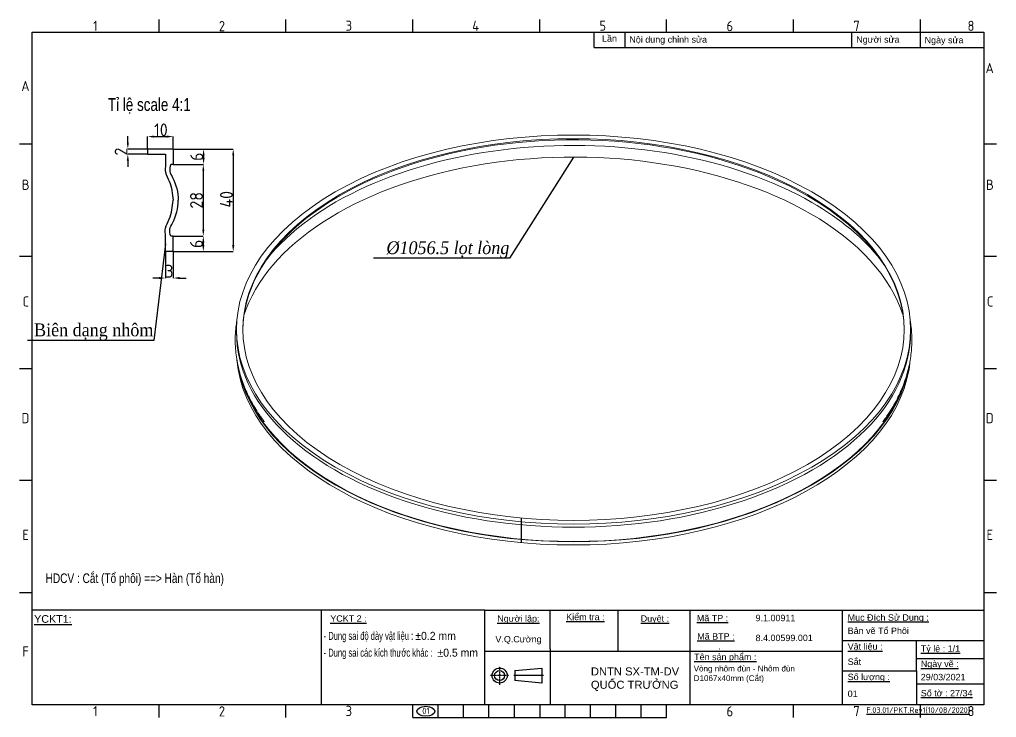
# Model space of a CAD drawing. Header units: millimetres. Extents: x -205945 to -46279, y 28253 to 108078.
# Drawn here: x -89629 to -88104, y 42816 to 43905 of the extents above; entities that cross this region are included whole.
import ezdxf
from ezdxf import colors
from ezdxf.entities.mleader import LeaderData, LeaderLine
from ezdxf.math import Vec2, Vec3

# ---------------------------------------------------------------- set-up
doc = ezdxf.new("R2010")
doc.units = ezdxf.units.MM
doc.header["$PDMODE"] = 2
for name, pattern in [('CENTER', [2, 1.25, -0.25, 0.25, -0.25]), ('CENTERX2', [4, 2.5, -0.5, 0.5, -0.5]), ('CONTPVMNIL', [0])]:
    doc.linetypes.add(name, pattern=pattern)
doc.layers.get('0').update_dxf_attribs({"linetype": 'CONTPVMNIL'})
doc.layers.get('DEFPOINTS').update_dxf_attribs({"color": 6})
for name, color, linetype in [('CENTER', 1, 'CENTERX2'), ('FRAME050', 6, 'Continuous'), ('MAIN', 7, 'Continuous')]:
    doc.layers.add(name, color=color, linetype=linetype)
doc.styles.add('ISOCP', font='isocp')
doc.styles.add('SLDTEXTSTYLE1', font='timesi.ttf', dxfattribs={"width": 0.933})
doc.styles.add('SLDTEXTSTYLE3', font='TXT', dxfattribs={"width": 0.65, "bigfont": 'bigfont'})
doc.styles.get("Standard").update_dxf_attribs({"font": 'isocp.shx'})
doc.styles.add('style1', font='arial.ttf', dxfattribs={"width": 0.75})
doc.dimstyles.new('Dim20$0', dxfattribs={"dimtxt": 20, "dimasz": 10, "dimexe": 0, "dimexo": 0, "dimgap": 0.6, "dimtad": 1, "dimtoh": 1, "dimdsep": 46, "dimtxsty": 'ISOCP', "dimcen": 0, "dimclrd": 3, "dimclre": 3, "dimclrt": 7, "dimadec": 3, "dimazin": 2, "dimtp": 0.05, "dimtm": 0.05, "dimtfac": 0.7, "dimtofl": 0, "dimtmove": 0, "dimatfit": 3, "dimfxl": 0, "dimtolj": 1, "dimarcsym": 0})

# ---------------------------------------------------------------- blocks, each defined once
blk = doc.blocks.new('1233123')
at = {"color": 0, "linetype": 'Continuous', "lineweight": 0, "extrusion": (5.55112e-17, 0.816497, 0.57735)}
for p, q in [((-95702.2, 43919), (-95702.2, 43914.1)), ((-94650.2, 43919), (-94650.2, 43914.1))]:
    blk.add_line(p, q, dxfattribs=at)
at = {"color": 0, "linetype": 'Continuous', "lineweight": 0, "extrusion": (-8.71792e-18, -5.55112e-17, -1)}
blk.add_ellipse((-95176.2, 43919), major_axis=(526, 0), ratio=0.57735, start_param=-0.785398, end_param=5.497787, dxfattribs=at)
at = {"color": 0, "linetype": 'Continuous', "lineweight": 0, "extrusion": (-6.33223e-17, 5.55112e-17, -1)}
blk.add_ellipse((-95176.2, 43919), major_axis=(516, 0), ratio=0.57735, start_param=-0.785398, end_param=5.497787, dxfattribs=at)
at = {"color": 0, "linetype": 'Continuous', "lineweight": 0, "extrusion": (-5.93472e-17, -1.11022e-16, -1)}
blk.add_ellipse((-95176.2, 43917.3), major_axis=(-516, 0), ratio=0.57735, start_param=0.002741, end_param=2.356194, dxfattribs=at)
at = {"color": 0, "linetype": 'Continuous', "lineweight": 0, "extrusion": (-1.92686e-16, -1.11022e-16, -1)}
blk.add_ellipse((-95176.2, 43902.7), major_axis=(526, 0), ratio=0.57735, start_param=-2.716135, end_param=-0.785398, dxfattribs=at)
at = {"color": 0, "linetype": 'Continuous', "lineweight": 0, "extrusion": (-2.41367e-17, -1.11022e-16, -1)}
blk.add_ellipse((-95176.2, 43886.3), major_axis=(-523, 0), ratio=0.57735, start_param=0.181759, end_param=2.356194, dxfattribs=at)
at = {"color": 0, "linetype": 'Continuous', "lineweight": 0, "extrusion": (6.38779e-17, 5.55112e-17, -1)}
blk.add_ellipse((-95176.2, 43917.3), major_axis=(516, 0), ratio=0.57735, start_param=-0.785398, end_param=-0.002741, dxfattribs=at)
at = {"color": 0, "linetype": 'Continuous', "lineweight": 0, "extrusion": (-1.35337e-16, 5.55112e-17, -1)}
blk.add_ellipse((-95176.2, 43902.7), major_axis=(526, 0), ratio=0.57735, start_param=-0.785398, end_param=-0.425458, dxfattribs=at)
at = {"color": 0, "linetype": 'Continuous', "lineweight": 0, "extrusion": (-3.98239e-17, -5.55112e-17, -1)}
blk.add_ellipse((-95176.2, 43886.3), major_axis=(523, 0), ratio=0.57735, start_param=-0.785398, end_param=-0.181759, dxfattribs=at)
at = {"color": 0, "linetype": 'Continuous', "lineweight": 0, "extrusion": (-2.63754e-17, -1.66533e-16, -1)}
blk.add_ellipse((-95176.2, 43902.7), major_axis=(-528, 0), ratio=0.57735, start_param=-0.024089, end_param=0.024089, dxfattribs=at)
at = {"color": 0, "linetype": 'Continuous', "lineweight": 0, "extrusion": (-3.56249e-17, -2.22045e-16, -1)}
blk.add_ellipse((-95176.2, 43914.1), major_axis=(526, 0), ratio=0.57735, start_param=0, end_param=3.141593, dxfattribs=at)
at = {"color": 0, "linetype": 'Continuous', "lineweight": 0, "extrusion": (-7.89729e-17, -5.18833e-33, -1)}
blk.add_ellipse((-95176.2, 43902.7), major_axis=(528, 0), ratio=0.57735, start_param=-0.024089, end_param=0.024089, dxfattribs=at)
at = {"color": 0, "linetype": 'Continuous', "lineweight": 0, "extrusion": (-8.76257e-17, -5.7568e-33, -1)}
blk.add_ellipse((-95176.2, 43886.3), major_axis=(526, 0), ratio=0.57735, start_param=0.048151, end_param=3.093441, dxfattribs=at)
at = {"color": 0, "linetype": 'Continuous', "lineweight": 0, "extrusion": (-8.37263e-17, -1.66533e-16, -1)}
blk.add_ellipse((-95176.2, 43891.2), major_axis=(526, 0), ratio=0.57735, start_param=0.094455, end_param=3.047138, dxfattribs=at)
at = {"color": 0, "linetype": 'Continuous', "lineweight": 0, "extrusion": (-7.97674e-17, -1.11022e-16, -1)}
blk.add_ellipse((-95176.2, 43891.2), major_axis=(525, 0), ratio=0.57735, start_param=0.166792, end_param=2.974801, dxfattribs=at)
at = {"color": 0, "linetype": 'Continuous', "lineweight": 0}
for points, knots in [([(-95704.1, 43910), (-95704, 43912.1), (-95703.9, 43914.2), (-95703.4, 43920.4), (-95703, 43924.5), (-95702.2, 43930.3), (-95701.9, 43931.9), (-95701.6, 43933.6)], [0, 0, 0, 0, 10.000535, 10.000535, 29.680213, 29.680213, 37.707064, 37.707064, 37.707064, 37.707064]), ([(-94650.8, 43933.6), (-94650.4, 43931.1), (-94650, 43928.6), (-94649.2, 43921.9), (-94648.8, 43917.7), (-94648.5, 43912.4), (-94648.4, 43911.2), (-94648.4, 43910)], [476.235586, 476.235586, 476.235586, 476.235586, 488.41631, 488.41631, 508.283057, 508.283057, 513.942314, 513.942314, 513.942314, 513.942314]), ([(-95658.8, 43775), (-95658.8, 43775), (-95658.8, 43775), (-95658.8, 43775), (-95658.8, 43775), (-95658.8, 43775), (-95658.8, 43775), (-95658.8, 43775), (-95658.8, 43775), (-95658.8, 43775), (-95658.8, 43775), (-95658.8, 43775), (-95658.8, 43775), (-95658.8, 43775), (-95658.8, 43775), (-95658.8, 43775), (-95658.8, 43775), (-95658.9, 43775), (-95658.9, 43775), (-95658.9, 43775), (-95658.9, 43775), (-95658.9, 43775.1), (-95658.9, 43775.1), (-95659, 43775.2), (-95659.1, 43775.3), (-95659.3, 43775.7), (-95659.5, 43775.9), (-95660.2, 43776.9), (-95660.8, 43777.6), (-95662.6, 43780.1), (-95663.9, 43782), (-95667.6, 43787.3), (-95669.9, 43790.9), (-95674.5, 43798.4), (-95676.7, 43802.3), (-95681, 43810.1), (-95683, 43814.1), (-95686.7, 43822), (-95688.4, 43826.1), (-95691.6, 43834.1), (-95693.1, 43838.2), (-95695.7, 43846.3), (-95696.9, 43850.4), (-95699.1, 43858.6), (-95700, 43862.7), (-95701.6, 43871), (-95702.2, 43875.1), (-95703.3, 43883.4), (-95703.6, 43887.6), (-95704, 43892.9), (-95704, 43894.1), (-95704.1, 43895.3)], [311.941518, 311.941518, 311.941518, 311.941518, 311.946159, 311.946159, 311.953733, 311.953733, 311.957995, 311.957995, 311.963685, 311.963685, 311.968411, 311.968411, 311.973879, 311.973879, 311.981667, 311.981667, 311.994492, 311.994492, 312.018844, 312.018844, 312.072696, 312.072696, 312.214838, 312.214838, 312.640933, 312.640933, 313.918482, 313.918482, 317.750251, 317.750251, 327.737006, 327.737006, 346.686207, 346.686207, 367.13536, 367.13536, 387.537011, 387.537011, 407.879458, 407.879458, 428.15108, 428.15108, 448.339428, 448.339428, 468.431809, 468.431809, 488.416256, 488.416256, 508.283004, 508.283004, 513.942314, 513.942314, 513.942314, 513.942314]), ([(-94648.4, 43895.3), (-94648.5, 43893.2), (-94648.6, 43891.1), (-94649.1, 43884.9), (-94649.5, 43880.8), (-94650.6, 43872.6), (-94651.3, 43868.5), (-94653, 43860.3), (-94654, 43856.3), (-94656.2, 43848.2), (-94657.4, 43844.1), (-94660.1, 43836.1), (-94661.6, 43832.1), (-94664.9, 43824.1), (-94666.6, 43820.1), (-94670.4, 43812.2), (-94672.4, 43808.3), (-94676.7, 43800.5), (-94679, 43796.6), (-94683.8, 43788.9), (-94686.4, 43785.1), (-94690.4, 43779.4), (-94691.7, 43777.6), (-94693.2, 43775.5), (-94693.3, 43775.4), (-94693.4, 43775.2), (-94693.5, 43775.1), (-94693.6, 43775), (-94693.6, 43775), (-94693.6, 43775), (-94693.6, 43775), (-94693.6, 43775), (-94693.6, 43775), (-94693.6, 43775), (-94693.6, 43775), (-94693.6, 43775), (-94693.6, 43775), (-94693.6, 43775), (-94693.6, 43775), (-94693.6, 43775), (-94693.6, 43775), (-94693.6, 43775), (-94693.6, 43775), (-94693.6, 43775), (-94693.6, 43775), (-94693.6, 43775)], [0, 0, 0, 0, 10.000535, 10.000535, 29.680213, 29.680213, 49.450142, 49.450142, 69.341224, 69.341224, 89.34704, 89.34704, 109.457595, 109.457595, 129.661049, 129.661049, 149.945021, 149.945021, 170.297434, 170.297434, 190.707044, 190.707044, 200.934671, 200.934671, 201.476746, 201.476746, 201.883789, 201.883789, 201.922412, 201.922412, 201.953786, 201.953786, 201.969593, 201.969593, 201.973514, 201.973514, 201.977446, 201.977446, 201.981387, 201.981387, 201.985325, 201.985325, 201.993278, 201.993278, 201.999514, 201.999514, 201.999514, 201.999514])]:
    blk.add_open_spline(points, degree=3, knots=knots, dxfattribs=at)
blk = doc.blocks.new('ẢERHAEEH')
at = {"layer": 'FRAME050'}
for p, q in [((-261.36, 213.96), (-261.36, 217.92)), ((-221.76, 213.96), (-221.76, 217.92)), ((-182.16, 213.96), (-182.16, 217.92)), ((-142.56, 213.96), (-142.56, 217.92)), ((-102.96, 213.96), (-102.96, 217.92)), ((-63.36, 213.96), (-63.36, 217.92)), ((-23.76, 213.96), (-23.76, 217.92)), ((-300.96, 178.96), (-304.92, 178.96)), ((0, 178.96), (-3.96, 178.96)), ((-300.96, 143.96), (-304.92, 143.96)), ((0, 143.96), (-3.96, 143.96)), ((-304.92, 108.96), (-300.96, 108.96)), ((-3.96, 108.96), (0, 108.96)), ((-300.96, 73.96), (-304.92, 73.96)), ((0, 73.96), (-3.96, 73.96)), ((-300.96, 38.96), (-304.92, 38.96)), ((0, 38.96), (-3.96, 38.96)), ((-261.36, 0), (-261.36, 3.96)), ((-221.76, 0), (-221.76, 3.96)), ((-182.16, 0), (-182.16, 3.96)), ((-174.24, 0), (-174.24, 3.96)), ((-166.32, 0), (-166.32, 3.96)), ((-158.4, 0), (-158.4, 3.96)), ((-150.48, 0), (-150.48, 3.96)), ((-142.56, 3.96), (-142.56, 0)), ((-134.64, 0), (-134.64, 3.96)), ((-126.72, 0), (-126.72, 3.96)), ((-118.8, 0), (-118.8, 3.96)), ((-110.88, 0), (-110.88, 3.96)), ((-102.96, 0), (-102.96, 3.96)), ((-63.36, 0), (-63.36, 3.96)), ((-23.76, 0), (-23.76, 3.96)), ((-182.16, 0), (-102.96, 0))]:
    blk.add_line(p, q, dxfattribs=at)
at = {"layer": 'MAIN', "color": 7, "linetype": 'Continuous'}
blk.add_lwpolyline([(-300.96, 213.96), (-3.96, 213.96), (-3.96, 3.96), (-300.96, 3.96)], close=True, dxfattribs=at)
at = {"layer": 'FRAME050', "style": 'ISOCP'}
for s, p in [('1', (-281.95, 214.36)), ('2', (-242.72, 214.28)), ('3', (-203.13, 214.42)), ('4', (-163.63, 214.36)), ('5', (-123.93, 214.42)), ('6', (-84.25, 214.28)), ('7', (-44.67, 214.36)), ('8', (-9.03, 214.36)), ('A', (-3.41, 201.17)), ('A', (-304.37, 195.59)), ('B', (-304.21, 164.74)), ('B', (-3.25, 164.74)), ('C', (-303.97, 128.3)), ('C', (-3.01, 128.3)), ('D', (-304.3, 91.87)), ('D', (-3.34, 91.87)), ('E', (-304.05, 55.44)), ('E', (-3.09, 55.44)), ('F', (-304.05, 19.01)), ('1', (-281.95, 0.4)), ('2', (-242.72, 0.32)), ('3', (-203.13, 0.46)), ('6', (-84.25, 0.32)), ('7', (-44.67, 0.4)), ('8', (-9.03, 0.4))]:
    blk.add_text(s, height=3.17, dxfattribs=at).set_placement(p)
blk = doc.blocks.new('*D139')
at = {"color": 3, "lineweight": -2, "ltscale": 30, "transparency": 16777216}
for p, q in [((-89400.8, 43543.2), (-89400.8, 43501.8)), ((-89388.8, 43543.2), (-89388.8, 43501.8)), ((-89410.8, 43501.8), (-89420.8, 43501.8)), ((-89378.8, 43501.8), (-89368.8, 43501.8))]:
    blk.add_line(p, q, dxfattribs=at)
at = {"color": 3, "ltscale": 30, "transparency": 16777216}
for points in [[(-89410.8, 43503.5), (-89410.8, 43500.2), (-89400.8, 43501.8)], [(-89378.8, 43503.5), (-89378.8, 43500.2), (-89388.8, 43501.8)]]:
    blk.add_solid(points, dxfattribs=at)
at = {"layer": 'DEFPOINTS', "color": 0, "ltscale": 30, "transparency": 16777216}
for p in [(-89400.8, 43543.2), (-89388.8, 43543.2), (-89388.8, 43501.8)]:
    blk.add_point(p, dxfattribs=at)
at = {"color": 7, "ltscale": 30, "transparency": 16777216, "insert": (-89394.8, 43512.4), "char_height": 20, "attachment_point": 5, "style": 'ISOCP'}
blk.add_mtext('\\A1;3', dxfattribs=at)
blk = doc.blocks.new('*D140')
at = {"color": 3, "lineweight": -2, "ltscale": 30, "transparency": 16777216}
for p, q in [((-89388.8, 43567.2), (-89341.9, 43567.2)), ((-89388.8, 43543.2), (-89341.9, 43543.2)), ((-89341.9, 43557.2), (-89341.9, 43553.2))]:
    blk.add_line(p, q, dxfattribs=at)
at = {"color": 3, "ltscale": 30, "transparency": 16777216}
for points in [[(-89343.5, 43557.2), (-89340.2, 43557.2), (-89341.9, 43567.2)], [(-89343.5, 43553.2), (-89340.2, 43553.2), (-89341.9, 43543.2)]]:
    blk.add_solid(points, dxfattribs=at)
at = {"layer": 'DEFPOINTS', "color": 0, "ltscale": 30, "transparency": 16777216}
for p in [(-89388.8, 43567.2), (-89388.8, 43543.2), (-89341.9, 43543.2)]:
    blk.add_point(p, dxfattribs=at)
at = {"color": 7, "ltscale": 30, "transparency": 16777216, "insert": (-89352.5, 43555.2), "char_height": 20, "attachment_point": 5, "rotation": 90, "style": 'ISOCP'}
blk.add_mtext('\\A1;6', dxfattribs=at)
blk = doc.blocks.new('*D141')
at = {"color": 3, "lineweight": -2, "ltscale": 30, "transparency": 16777216}
for p, q in [((-89388.8, 43703.2), (-89341.5, 43703.2)), ((-89341.5, 43693.2), (-89341.5, 43689.2)), ((-89388.8, 43679.2), (-89341.5, 43679.2))]:
    blk.add_line(p, q, dxfattribs=at)
at = {"color": 3, "ltscale": 30, "transparency": 16777216}
for points in [[(-89343.1, 43693.2), (-89339.8, 43693.2), (-89341.5, 43703.2)], [(-89343.1, 43689.2), (-89339.8, 43689.2), (-89341.5, 43679.2)]]:
    blk.add_solid(points, dxfattribs=at)
at = {"layer": 'DEFPOINTS', "color": 0, "ltscale": 30, "transparency": 16777216}
for p in [(-89388.8, 43703.2), (-89388.8, 43679.2), (-89341.5, 43679.2)]:
    blk.add_point(p, dxfattribs=at)
at = {"color": 7, "ltscale": 30, "transparency": 16777216, "insert": (-89352.1, 43691.2), "char_height": 20, "attachment_point": 5, "rotation": 90, "style": 'ISOCP'}
blk.add_mtext('\\A1;6', dxfattribs=at)
blk = doc.blocks.new('*D142')
at = {"color": 3, "lineweight": -2, "ltscale": 30, "transparency": 16777216}
for p, q in [((-89428.8, 43703.2), (-89428.8, 43722.6)), ((-89418.8, 43722.6), (-89398.8, 43722.6)), ((-89388.8, 43703.2), (-89388.8, 43722.6))]:
    blk.add_line(p, q, dxfattribs=at)
at = {"color": 3, "ltscale": 30, "transparency": 16777216}
for points in [[(-89418.8, 43724.3), (-89418.8, 43721), (-89428.8, 43722.6)], [(-89398.8, 43724.3), (-89398.8, 43721), (-89388.8, 43722.6)]]:
    blk.add_solid(points, dxfattribs=at)
at = {"layer": 'DEFPOINTS', "color": 0, "ltscale": 30, "transparency": 16777216}
for p in [(-89388.8, 43722.6), (-89428.8, 43703.2), (-89388.8, 43703.2)]:
    blk.add_point(p, dxfattribs=at)
at = {"color": 7, "ltscale": 30, "transparency": 16777216, "insert": (-89408.1, 43733.2), "char_height": 20, "attachment_point": 5, "style": 'ISOCP'}
blk.add_mtext('\\A1;10', dxfattribs=at)
blk = doc.blocks.new('*D143')
at = {"color": 3, "lineweight": -2, "ltscale": 30, "transparency": 16777216}
for p, q in [((-89459.7, 43713.2), (-89459.7, 43723.2)), ((-89428.8, 43703.2), (-89459.7, 43703.2)), ((-89428.8, 43695.2), (-89459.7, 43695.2)), ((-89459.7, 43685.2), (-89459.7, 43675.2))]:
    blk.add_line(p, q, dxfattribs=at)
at = {"color": 3, "ltscale": 30, "transparency": 16777216}
for points in [[(-89461.3, 43713.2), (-89458, 43713.2), (-89459.7, 43703.2)], [(-89461.3, 43685.2), (-89458, 43685.2), (-89459.7, 43695.2)]]:
    blk.add_solid(points, dxfattribs=at)
at = {"layer": 'DEFPOINTS', "color": 0, "ltscale": 30, "transparency": 16777216}
for p in [(-89459.7, 43695.2), (-89428.8, 43703.2), (-89428.8, 43695.2)]:
    blk.add_point(p, dxfattribs=at)
at = {"color": 7, "ltscale": 30, "transparency": 16777216, "insert": (-89470.3, 43699.2), "char_height": 20, "attachment_point": 5, "rotation": 90, "style": 'ISOCP'}
blk.add_mtext('\\A1;2', dxfattribs=at)
blk = doc.blocks.new('*D151')
at = {"color": 3, "lineweight": -2, "ltscale": 30, "transparency": 16777216}
for p, q in [((-89388.8, 43679.2), (-89341.9, 43679.2)), ((-89341.9, 43669.2), (-89341.9, 43577.2)), ((-89388.8, 43567.2), (-89341.9, 43567.2))]:
    blk.add_line(p, q, dxfattribs=at)
at = {"color": 3, "ltscale": 30, "transparency": 16777216}
for points in [[(-89343.5, 43669.2), (-89340.2, 43669.2), (-89341.9, 43679.2)], [(-89343.5, 43577.2), (-89340.2, 43577.2), (-89341.9, 43567.2)]]:
    blk.add_solid(points, dxfattribs=at)
at = {"layer": 'DEFPOINTS', "color": 0, "ltscale": 30, "transparency": 16777216}
for p in [(-89388.8, 43679.2, 0), (-89388.8, 43567.2, 0), (-89341.9, 43567.2)]:
    blk.add_point(p, dxfattribs=at)
at = {"color": 7, "ltscale": 30, "transparency": 16777216, "insert": (-89352.5, 43623.2), "char_height": 20, "attachment_point": 5, "rotation": 90, "style": 'ISOCP'}
blk.add_mtext('\\A1;28', dxfattribs=at)
blk = doc.blocks.new('*D276')
at = {"color": 3, "lineweight": -2, "ltscale": 30, "transparency": 16777216}
for p, q in [((-89388.8, 43703.2), (-89295.2, 43703.2)), ((-89295.2, 43693.2), (-89295.2, 43553.2)), ((-89388.8, 43543.2), (-89295.2, 43543.2))]:
    blk.add_line(p, q, dxfattribs=at)
at = {"color": 3, "ltscale": 30, "transparency": 16777216}
for points in [[(-89296.9, 43693.2), (-89293.5, 43693.2), (-89295.2, 43703.2)], [(-89296.9, 43553.2), (-89293.5, 43553.2), (-89295.2, 43543.2)]]:
    blk.add_solid(points, dxfattribs=at)
at = {"layer": 'DEFPOINTS', "color": 0, "ltscale": 30, "transparency": 16777216}
for p in [(-89388.8, 43703.2, 0), (-89388.8, 43543.2, 0), (-89295.2, 43543.2)]:
    blk.add_point(p, dxfattribs=at)
at = {"color": 7, "ltscale": 30, "transparency": 16777216, "insert": (-89305.8, 43624.8), "char_height": 20, "attachment_point": 5, "rotation": 90, "style": 'ISOCP'}
blk.add_mtext('\\A1;40', dxfattribs=at)

msp = doc.modelspace()

# ---------------------------------------------------------------- linework, layer by layer
at = {"ltscale": 30}
for p, q in [((-89388.798, 43703.216, 0), (-89428.798, 43703.216, 0)), ((-89428.798, 43703.216, 0), (-89428.798, 43695.216, 0)), ((-89428.798, 43695.216, 0), (-89400.798, 43695.216, 0)), ((-89400.798, 43695.216, 0), (-89400.798, 43679.216, 0)), ((-89388.798, 43703.216, 0), (-89388.798, 43679.216, 0)), ((-89388.798, 43679.216, 0), (-89392.798, 43679.216, 0)), ((-89400.798, 43543.216, 0), (-89400.798, 43567.216, 0)), ((-89388.798, 43567.216, 0), (-89392.798, 43567.216, 0)), ((-89388.798, 43543.216, 0), (-89388.798, 43567.216, 0)), ((-89388.798, 43543.216, 0), (-89400.798, 43543.216, 0)), ((-88845.848, 43127.262, 0), (-88845.848, 43088.756, 0))]:
    msp.add_line(p, q, dxfattribs=at)
for p, q in [((-88902.693, 42983.556, 0), (-89608.869, 42983.556, 0)), ((-89157.93, 42983.556, 0), (-89157.93, 42835.592, 0)), ((-88695.167, 42983.556, 0), (-88695.167, 42919.043, 0)), ((-88344.224, 42935.794, 0), (-88344.224, 42983.556, 0)), ((-88902.693, 42919.043, 0), (-88581.913, 42919.043, 0)), ((-88800.716, 42923.145, 0), (-88800.716, 42835.592, 0)), ((-88536.35, 42923.145, 0), (-88535.709, 42923.145, 0)), ((-88229.023, 42907.658, 0), (-88123.869, 42907.658, 0)), ((-88229.023, 42868.443, 0), (-88123.869, 42868.443, 0))]:
    msp.add_line(p, q)
at = {"ltscale": 3}
msp.add_line((-88581.913, 42919.043, 0), (-88344.224, 42919.043, 0), dxfattribs=at)
at = {"linetype": 'ByBlock'}
msp.add_line((-88229.023, 42888.392, 0), (-88229.023, 42835.592, 0), dxfattribs=at)
at = {"color": 1}
msp.add_ellipse((-88994.605, 42825.462, 0), major_axis=(-14.053, 0), ratio=0.55171628, dxfattribs=at)
at = {"ltscale": 30}
for points in [[(-89400.798, 43679.216, 0), (-89400.798, 43666.89, 0), (-89395.207, 43652.836, 0), (-89388.856, 43623.216, 0)], [(-89400.798, 43567.216, 0), (-89400.798, 43579.543, 0), (-89395.207, 43593.596, 0), (-89388.856, 43623.216, 0)]]:
    msp.add_spline(points, degree=3, dxfattribs=at)
for points in [[(-89392.798, 43679.216, 0), (-89393.784, 43675.471, 0), (-89395.683, 43668.265, 0), (-89384.671, 43651.205, 0), (-89381.274, 43635.489, 0), (-89380.856, 43623.216, 0)], [(-89392.798, 43567.216, 0), (-89393.784, 43570.962, 0), (-89395.683, 43578.168, 0), (-89384.671, 43595.228, 0), (-89381.274, 43610.944, 0), (-89380.856, 43623.216, 0)]]:
    msp.add_open_spline(points, degree=3, knots=[0, 0, 0, 0, 2.76579234, 5.32139725, 14.50786212, 14.50786212, 14.50786212, 14.50786212], dxfattribs=at)
at = {"layer": 'CENTER', "color": 1, "linetype": 'CENTER', "ltscale": 0.05}
for p, q in [((-88879.439, 42895.487, 0), (-88879.439, 42866.965, 0)), ((-88865.178, 42881.226, 0), (-88893.7, 42881.226, 0))]:
    msp.add_line(p, q, dxfattribs=at)
at = {"layer": 'CENTER'}
msp.add_line((-88811.071, 42881.226, 0), (-88857.287, 42881.226, 0), dxfattribs=at)
at = {"layer": 'MAIN'}
for p, q in [((-88731.679, 43861.592, 0), (-88731.679, 43885.592, 0)), ((-88683.679, 43861.592, 0), (-88683.679, 43885.592, 0)), ((-88329.541, 43861.592, 0), (-88329.541, 43885.592, 0)), ((-88222.869, 43861.592, 0), (-88222.869, 43885.592, 0)), ((-88731.679, 43861.592, 0), (-88123.869, 43861.592, 0)), ((-88902.693, 42983.556, 0), (-88123.869, 42983.556, 0)), ((-88902.693, 42919.043, 0), (-88902.693, 42983.556, 0)), ((-88800.716, 42923.145, 0), (-88800.716, 42983.556, 0)), ((-88581.913, 42935.794, 0), (-88581.913, 42983.556, 0)), ((-88581.913, 42888.392, 0), (-88581.913, 42935.794, 0)), ((-88344.224, 42935.794, 0), (-88123.869, 42935.794, 0)), ((-88344.224, 42888.392, 0), (-88344.224, 42935.794, 0)), ((-88229.023, 42888.392, 0), (-88229.023, 42935.794, 0)), ((-88902.693, 42835.592, 0), (-88902.693, 42919.043, 0)), ((-88855.465, 42889.067, 0), (-88813.325, 42892.987, 0)), ((-88855.465, 42889.067, 0), (-88855.465, 42873.385, 0)), ((-88813.325, 42892.987, 0), (-88813.325, 42869.465, 0)), ((-88581.913, 42835.592, 0), (-88581.913, 42888.392, 0)), ((-88344.224, 42888.392, 0), (-88229.023, 42888.392, 0)), ((-88344.224, 42835.592, 0), (-88344.224, 42888.392, 0)), ((-88223.27, 42888.392, 0), (-88223.061, 42888.392, 0)), ((-88813.325, 42869.465, 0), (-88855.465, 42873.385, 0))]:
    msp.add_line(p, q, dxfattribs=at)
for radius in [11.761, 7.841]:
    msp.add_circle((-88879.439, 42881.226, 0), radius, dxfattribs=at)

# ---------------------------------------------------------------- block references
at = {"xscale": 5, "yscale": 5, "zscale": 5}
msp.add_blockref('ẢERHAEEH', (-88104.069, 42815.792, 0), dxfattribs=at)
msp.add_blockref('1233123', (6412.147, -497.562, 0))

# ---------------------------------------------------------------- texts
at = {"attachment_point": 1}
for s, insert, char_height, width in [('{\\fArial|b0|i0|c0|p34;Lần}', (-88719.596, 43880.858, 0), 10, 24.50884), ('{\\fArial|b0|i0|c0|p34;\\LYCKT1:}', (-89605.917, 42975.576, 0), 12, 28.97216), ('{\\fArial|b0|i0|c0|p34;29/03/2021}', (-88222.219, 42883.865, 0), 10, 11.98235), ('{\\LF.03.01/PKT.Rev1(10/08/2020)}', (-88307.03, 42831.863, 0), 9, 28.97216)]:
    msp.add_mtext(s, dxfattribs=dict(at, insert=insert, char_height=char_height, width=width))
at = {"color": 0, "attachment_point": 1, "style": 'SLDTEXTSTYLE3'}
for s, insert, char_height, width in [('{\\fArial|b0|i0|c0|p34;\\W1;\\C256;Nội dung chỉnh sửa}', (-88676.98, 43879.205, 0), 10, 183.25343), ('{\\fArial|b0|i0|c0|p34;\\W1;\\C256;Người sửa}', (-88322.841, 43879.205, 0), 10, 183.25343), ('{\\fArial|b0|i0|c0|p34;\\W1;\\C256;Ngày sửa}', (-88216.17, 43878.338, 0), 10, 183.25343), ('{\\fArial|b0|i0|c0|p34;\\W1;\\L\\C256;Kiểm tra :}', (-88775.482, 42977.642, 0), 10, 69.4708), ('{\\fArial|b0|i0|c0|p34;\\W1;\\L\\C256;YCKT 2 :}', (-89143.699, 42975.221, 0), 10, 69.4708), ('{\\fArial|b0|i0|c0|p34;\\W1;\\L\\C256;Người lập:}', (-88883.11, 42975.221, 0), 10, 69.4708), ('{\\fArial|b0|i0|c0|p34;\\W1;\\L\\C256;Duyệt :}', (-88659.246, 42975.221, 0), 10, 69.4708), ('{\\fArial|b0|i0|c0|p34;\\W1;\\L\\C256;Mã TP :}', (-88571.676, 42975.936, 0), 10, 69.4708), ('{\\fArial|b0|i0|c0|p34;\\W1;\\C256;9.1.00911}', (-88480.032, 42976.082, 0), 10, 69.4708), ('{\\fArial|b0|i0|c0|p34;\\W1;\\L\\C256;Mục Đích Sử Dụng :}', (-88336.255, 42976.846, 0), 10, 132.60042), ('{\\fArial|b0|i0|c0|p34; - Dung sai độ dày vật liệu : \\W0.933;%%P0.2 mm}', (-89157.383, 42949.482, 0), 12.5, 402.93533), ('{\\fArial|b0|i0|c0|p34;\\W1;\\C256;Bản vẽ Tổ Phôi}', (-88336.255, 42956.08, 0), 10, 132.60042), ('{\\fArial|b0|i0|c0|p34;\\W1;\\C256;V.Q.Cường}', (-88886.007, 42942.964, 0), 10, 69.4708), ('{\\fArial|b0|i0|c0|p34;\\W1;\\L\\C256;Mã BTP :}', (-88571.034, 42947.309, 0), 10, 69.4708), ('{\\fArial|b0|i0|c0|p34;\\W1;\\C256;8.4.00599.001}', (-88480.032, 42945.006, 0), 10, 69.4708), ('{\\fArial|b0|i0|c0|p34; - Dung sai các kích thước khác : \\W0.933; %%P0.5 mm}', (-89157.383, 42923.215, 0), 12.5, 402.93533), ('{\\fArial|b0|i0|c0|p34;\\W1;\\L\\C256;Vật liệu :}', (-88336.255, 42931.533, 0), 10, 69.4708), ('{\\fArial|b0|i0|c0|p34;\\W1;\\L\\C256;Tỷ lệ : 1/1}', (-88222.133, 42928.273, 0), 10, 69.4708), ('{\\fArial|b0|i0|c0|p34;\\W1;\\L\\C256;Tên sản phẩm :}', (-88575.86, 42915.279, 0), 10, 101.78068), ('{\\fArial|b0|i0|c0|p34;\\W1;\\C256;Sắt }', (-88336.255, 42907.832, 0), 10, 69.4708), ('{\\fArial|b0|i0|c0|p34;\\W1;\\L\\C256;Ngày vẽ :}', (-88222.133, 42904.484, 0), 10, 69.4708), ('{\\fArial|b0|i0|c0|p34;\\W1;\\C256;DNTN SX-TM-DV QUỐC TRƯỞNG}', (-88736.984, 42893.946, 0), 12.5, 186.26577), ('{\\fArial|b0|i0|c0|p34;\\W1;\\C256;Vòng nhôm đùn - Nhôm đùn D1067x40mm (Cắt)}', (-88576.564, 42896.62, 0), 9, 235.12179), ('{\\fArial|b0|i0|c0|p34;\\W1;\\L\\C256;Số lượng :}', (-88336.255, 42884.131, 0), 10, 69.4708), ('{\\fArial|b0|i0|c0|p34;\\W1;\\C256;01}', (-88336.255, 42857.731, 0), 10, 69.4708), ('{\\fArial|b0|i0|c0|p34;\\W1;\\L\\C256;Số tờ : 27/34}', (-88222.133, 42858.749, 0), 10, 84.84055)]:
    msp.add_mtext(s, dxfattribs=dict(at, insert=insert, char_height=char_height, width=width))
at = {"ltscale": 30, "attachment_point": 1, "style": 'style1'}
for s, insert, char_height, width in [('Tỉ lệ scale 4:1', (-89490.716, 43782.679, 0), 20, 135.0088), ('HDCV : Cắt (Tổ phôi) ==> Hàn (Tổ hàn)', (-89587.906, 43040.652, 0), 15, 329.01361)]:
    msp.add_mtext(s, dxfattribs=dict(at, insert=insert, char_height=char_height, width=width))
at = {"color": 7, "insert": (-89000.086, 42830.933, 0), "char_height": 10, "width": 24.50884, "attachment_point": 1}
msp.add_mtext('01', dxfattribs=at)

# ---------------------------------------------------------------- dimensions: what is measured, and where the dimension line sits
at = {"ltscale": 30}
for base, p1, p2, picture, middle in [((-89388.798, 43722.626, 0), (-89428.798, 43703.216, 0), (-89388.798, 43703.216, 0), '*D142', (-89408.114, 43722.626, 0)), ((-89388.798, 43501.842, 0), (-89400.798, 43543.216, 0), (-89388.798, 43543.216, 0), '*D139', (-89394.798, 43501.842, 0))]:
    dim = msp.add_linear_dim(base=base, p1=p1, p2=p2, dimstyle='Dim20$0', override={"dimlfac": 0.25}, dxfattribs=at)
    dim.commit()
    dim.dimension.update_dxf_attribs({"geometry": picture, "text_midpoint": middle, "dimtype": 160})
for base, p1, p2, picture, middle in [((-89459.65, 43695.216, 0), (-89428.798, 43703.216, 0), (-89428.798, 43695.216, 0), '*D143', (-89459.65, 43699.216, 0)), ((-89341.454, 43679.216, 0), (-89388.798, 43703.216, 0), (-89388.798, 43679.216, 0), '*D141', (-89341.454, 43691.216, 0)), ((-89295.201, 43543.216), (-89388.798, 43703.216, 0), (-89388.798, 43543.216, 0), '*D276', (-89295.201, 43624.848)), ((-89341.862, 43567.216, 0), (-89388.798, 43679.216, 0), (-89388.798, 43567.216, 0), '*D151', (-89341.862, 43623.216, 0)), ((-89341.862, 43543.216, 0), (-89388.798, 43567.216, 0), (-89388.798, 43543.216, 0), '*D140', (-89341.862, 43555.216, 0))]:
    dim = msp.add_linear_dim(base=base, p1=p1, p2=p2, angle=90, dimstyle='Dim20$0', override={"dimlfac": 0.25}, dxfattribs=at)
    dim.commit()
    dim.dimension.update_dxf_attribs({"geometry": picture, "text_midpoint": middle, "dimtype": 160})

# ---------------------------------------------------------------- leaders
ml = msp.add_multileader_mtext('Standard', dxfattribs=at)
ml.set_content('%%C1056.5 lọt lòng   ', color=256, style='SLDTEXTSTYLE1')
ml.set_leader_properties()
ml.build(insert=Vec2(0, 0))
ml.multileader.update_dxf_attribs({"text_right_attachment_type": 6, "dogleg_length": 0.36, "arrow_head_size": 0.18})
ctx = ml.context
ctx.base_point, ctx.char_height, ctx.arrow_head_size, ctx.landing_gap_size, ctx.plane_origin = Vec3(-89051.496, 43545.94, 0), 20, 0.18, 0.09, Vec3(-88764.083, 43690.722, 0)
ctx.right_attachment, ctx.text_align_type = 6, 2
notes = []
notes.append((ctx, [(0, (1, 1, 0), (-88863.831, 43532.753, 0), (-1, 0), 0.36, [(0, [(-88764.083, 43690.722, 0)], 0, [])])]))
ctx.mtext.insert, ctx.mtext.alignment, ctx.mtext.flow_direction = Vec3(-88864.281, 43559.126, 0), 3, 5
ml = msp.add_multileader_mtext('Standard', dxfattribs=at)
ml.set_content('{\\fTimes New Roman|b0|i0|c0|p18;Biên dạng nhôm}', color=256, style='SLDTEXTSTYLE1')
ml.set_leader_properties()
ml.build(insert=Vec2(0, 0))
ml.multileader.update_dxf_attribs({"text_right_attachment_type": 6, "dogleg_length": 0.36, "arrow_head_size": 0.18})
ctx = ml.context
ctx.base_point, ctx.char_height, ctx.arrow_head_size, ctx.landing_gap_size, ctx.plane_origin = Vec3(-89601.356, 43417.702, 0), 20, 0.18, 0.09, Vec3(-89400.798, 43555.216, 0)
ctx.right_attachment, ctx.text_align_type = 6, 2
notes.append((ctx, [(0, (1, 1, 0), (-89419.262, 43404.515, 0), (-1, 0), 0.36, [(0, [(-89400.798, 43555.216, 0)], 0, [])])]))
ctx.mtext.insert, ctx.mtext.alignment, ctx.mtext.flow_direction = Vec3(-89419.712, 43430.888, 0), 3, 5
for ctx, leaders in notes:
    for number, flags, end, landing, length, lines in leaders:
        leader = LeaderData()
        leader.index, (leader.has_last_leader_line, leader.has_dogleg_vector, leader.attachment_direction) = number, flags
        leader.last_leader_point, leader.dogleg_vector, leader.dogleg_length = Vec3(end), Vec3(landing), length
        for number, points, colour, breaks in lines:
            line = LeaderLine()
            line.index, line.vertices, line.color, line.breaks = number, Vec3.list(points), colors.encode_raw_color(colour), breaks
            leader.lines.append(line)
        ctx.leaders.append(leader)

doc.saveas('drawing.dxf')
